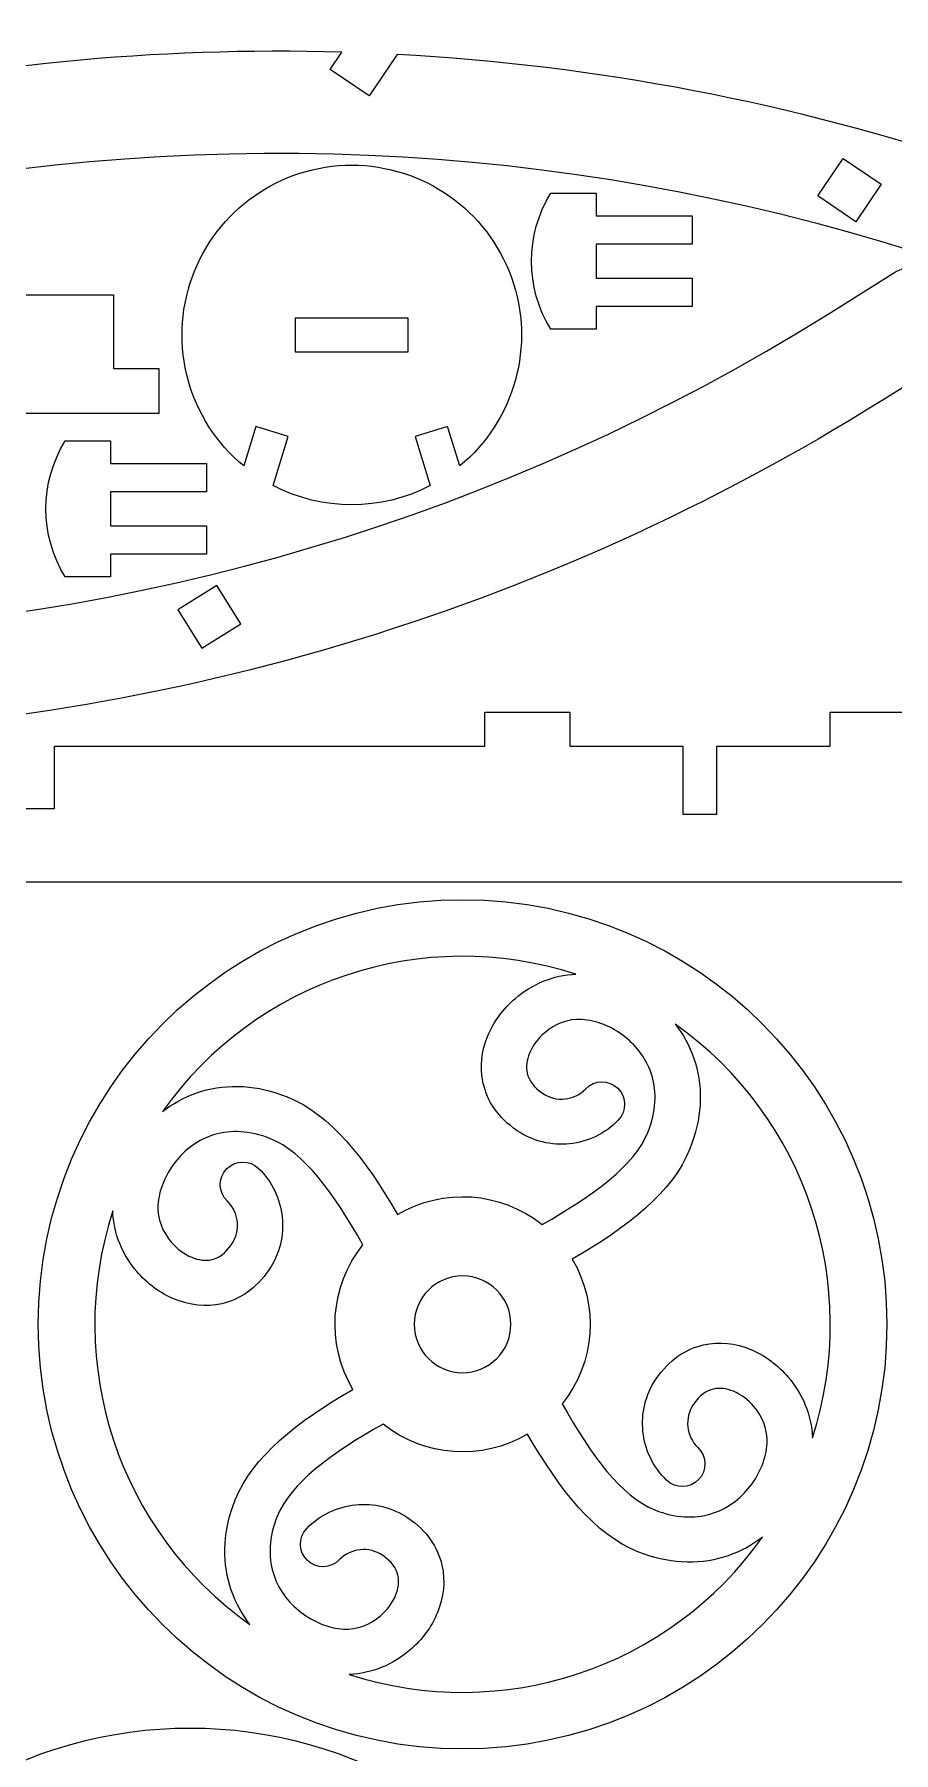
# Model space of a CAD drawing. Header units: millimetres. Extents: x -315 to 314, y -523 to 526.
# Drawn here: x -36.4 to 115.5, y 222.3 to 525.8 of the extents above; entities that cross this region are included whole.
import ezdxf

# ---------------------------------------------------------------- set-up
doc = ezdxf.new("R2010")
doc.units = ezdxf.units.MM
doc.header["$MEASUREMENT"] = 0
doc.layers.add('Camada 1', color=7, linetype='Continuous')

msp = doc.modelspace()

# ---------------------------------------------------------------- linework, layer by layer
at = {"layer": 'Camada 1', "color": 250, "lineweight": 20}
for points, knots in [([(-171.9679, 479.4956), (-113.3256, 509.7217), (-47.974, 524.5773), (17.9723, 522.6726), (17.9723, 522.6726), (17.9723, 522.6726), (15.8892, 519.5929), (15.8892, 519.5929), (15.8892, 519.5929), (15.8892, 519.5929), (22.7714, 514.9378), (22.7714, 514.9378), (22.7714, 514.9378), (22.7714, 514.9378), (27.7299, 522.2684), (27.7299, 522.2684), (27.7299, 522.2684), (98.3622, 518.4564), (166.628, 495.5064), (225.2186, 455.8753), (225.2186, 455.8753), (225.2186, 455.8753), (236.8149, 448.0315), (236.8149, 448.0315), (236.8149, 448.0315), (239.5597, 446.175), (240.2797, 442.4448), (238.4231, 439.7), (238.4231, 439.7), (238.4231, 439.7), (232.2109, 443.902), (232.2109, 443.902), (232.2109, 443.902), (232.2109, 443.902), (228.8492, 438.9322), (228.8492, 438.9322), (228.8492, 438.9322), (228.8492, 438.9322), (235.0615, 434.7301), (235.0615, 434.7301), (235.0615, 434.7301), (234.17, 433.412), (232.7914, 432.5022), (231.2288, 432.2005), (231.2288, 432.2005), (229.6664, 431.899), (228.0481, 432.2304), (226.73, 433.122), (226.73, 433.122), (226.73, 433.122), (215.1337, 440.9658), (215.1337, 440.9658), (215.1337, 440.9658), (102.4653, 517.1754), (-42.8146, 525.815), (-163.7212, 463.4958), (-163.7212, 463.4958), (-169.9525, 460.284), (-175.2768, 455.5575), (-179.2046, 449.7506), (-179.2046, 449.7506), (-179.2046, 449.7506), (-187.0483, 438.1544), (-187.0483, 438.1544), (-187.0483, 438.1544), (-188.6105, 435.8448), (-191.5576, 434.9158), (-194.1618, 435.912), (-194.1618, 435.912), (-194.1618, 435.912), (-186.9663, 446.5497), (-186.9663, 446.5497), (-186.9663, 446.5497), (-186.9663, 446.5497), (-193.8241, 451.1885), (-193.8241, 451.1885), (-193.8241, 451.1885), (-193.8241, 451.1885), (-201.0683, 440.4786), (-201.0683, 440.4786), (-201.0683, 440.4786), (-203.2388, 442.4918), (-203.6165, 445.7871), (-201.9579, 448.2393), (-201.9579, 448.2393), (-201.9579, 448.2393), (-194.1141, 459.8356), (-194.1141, 459.8356), (-194.1141, 459.8356), (-188.4961, 468.1412), (-180.8808, 474.9015), (-171.9679, 479.4956)], [0, 0, 0, 0, 0.04166667, 0.04166667, 0.04166667, 0.04166667, 0.08333333, 0.08333333, 0.08333333, 0.08333333, 0.125, 0.125, 0.125, 0.125, 0.16666667, 0.16666667, 0.16666667, 0.16666667, 0.20833333, 0.20833333, 0.20833333, 0.20833333, 0.25, 0.25, 0.25, 0.25, 0.29166667, 0.29166667, 0.29166667, 0.29166667, 0.33333333, 0.33333333, 0.33333333, 0.33333333, 0.375, 0.375, 0.375, 0.375, 0.41666667, 0.41666667, 0.41666667, 0.41666667, 0.45833333, 0.45833333, 0.45833333, 0.45833333, 0.5, 0.5, 0.5, 0.5, 0.54166667, 0.54166667, 0.54166667, 0.54166667, 0.58333333, 0.58333333, 0.58333333, 0.58333333, 0.625, 0.625, 0.625, 0.625, 0.66666667, 0.66666667, 0.66666667, 0.66666667, 0.70833333, 0.70833333, 0.70833333, 0.70833333, 0.75, 0.75, 0.75, 0.75, 0.79166667, 0.79166667, 0.79166667, 0.79166667, 0.83333333, 0.83333333, 0.83333333, 0.83333333, 0.875, 0.875, 0.875, 0.875, 0.91666667, 0.91666667, 0.91666667, 0.91666667, 1, 1, 1, 1]), ([(106.5656, 503.9135), (106.5656, 503.9135), (102.0834, 497.287), (102.0834, 497.287), (102.0834, 497.287), (102.0834, 497.287), (108.82, 492.7303), (108.82, 492.7303), (108.82, 492.7303), (108.82, 492.7303), (113.3023, 499.3568), (113.3023, 499.3568), (113.3023, 499.3568), (113.3023, 499.3568), (106.5656, 503.9135), (106.5656, 503.9135)], [0, 0, 0, 0, 0.2, 0.2, 0.2, 0.2, 0.4, 0.4, 0.4, 0.4, 0.6, 0.6, 0.6, 0.6, 1, 1, 1, 1]), ([(38.8009, 449.5797), (48.5619, 457.6363), (52.2168, 470.9522), (47.9362, 482.8627), (47.9362, 482.8627), (43.6557, 494.7733), (32.3607, 502.7164), (19.7042, 502.7164), (19.7042, 502.7164), (7.0478, 502.7164), (-4.2473, 494.7735), (-8.5279, 482.8629), (-8.5279, 482.8629), (-12.8085, 470.9523), (-9.1537, 457.6365), (0.6074, 449.5797), (0.6074, 449.5797), (0.6074, 449.5797), (2.759, 456.5502), (2.759, 456.5502), (2.759, 456.5502), (2.759, 456.5502), (8.4921, 454.7805), (8.4921, 454.7805), (8.4921, 454.7805), (8.4921, 454.7805), (5.8197, 446.1229), (5.8197, 446.1229), (5.8197, 446.1229), (14.5189, 441.581), (24.8894, 441.581), (33.5886, 446.1229), (33.5886, 446.1229), (33.5886, 446.1229), (30.9162, 454.7805), (30.9162, 454.7805), (30.9162, 454.7805), (30.9162, 454.7805), (36.6493, 456.5502), (36.6493, 456.5502), (36.6493, 456.5502), (36.6493, 456.5502), (38.8009, 449.5797), (38.8009, 449.5797)], [0, 0, 0, 0, 0.08333333, 0.08333333, 0.08333333, 0.08333333, 0.16666667, 0.16666667, 0.16666667, 0.16666667, 0.25, 0.25, 0.25, 0.25, 0.33333333, 0.33333333, 0.33333333, 0.33333333, 0.41666667, 0.41666667, 0.41666667, 0.41666667, 0.5, 0.5, 0.5, 0.5, 0.58333333, 0.58333333, 0.58333333, 0.58333333, 0.66666667, 0.66666667, 0.66666667, 0.66666667, 0.75, 0.75, 0.75, 0.75, 0.83333333, 0.83333333, 0.83333333, 0.83333333, 1, 1, 1, 1]), ([(62.8779, 482.7488), (62.8779, 482.7488), (62.8779, 488.7488), (62.8779, 488.7488), (62.8779, 488.7488), (62.8779, 488.7488), (79.8779, 488.7488), (79.8779, 488.7488), (79.8779, 488.7488), (79.8779, 488.7488), (79.8779, 493.7488), (79.8779, 493.7488), (79.8779, 493.7488), (79.8779, 493.7488), (62.8779, 493.7488), (62.8779, 493.7488), (62.8779, 493.7488), (62.8779, 493.7488), (62.8779, 497.7488), (62.8779, 497.7488), (62.8779, 497.7488), (62.8779, 497.7488), (54.8779, 497.7488), (54.8779, 497.7488), (54.8779, 497.7488), (50.3446, 490.391), (50.3446, 481.1066), (54.8779, 473.7488), (54.8779, 473.7488), (54.8779, 473.7488), (62.8779, 473.7488), (62.8779, 473.7488), (62.8779, 473.7488), (62.8779, 473.7488), (62.8779, 477.7488), (62.8779, 477.7488), (62.8779, 477.7488), (62.8779, 477.7488), (79.8779, 477.7488), (79.8779, 477.7488), (79.8779, 477.7488), (79.8779, 477.7488), (79.8779, 482.7488), (79.8779, 482.7488), (79.8779, 482.7488), (79.8779, 482.7488), (62.8779, 482.7488), (62.8779, 482.7488)], [0, 0, 0, 0, 0.07692308, 0.07692308, 0.07692308, 0.07692308, 0.15384615, 0.15384615, 0.15384615, 0.15384615, 0.23076923, 0.23076923, 0.23076923, 0.23076923, 0.30769231, 0.30769231, 0.30769231, 0.30769231, 0.38461538, 0.38461538, 0.38461538, 0.38461538, 0.46153846, 0.46153846, 0.46153846, 0.46153846, 0.53846154, 0.53846154, 0.53846154, 0.53846154, 0.61538462, 0.61538462, 0.61538462, 0.61538462, 0.69230769, 0.69230769, 0.69230769, 0.69230769, 0.76923077, 0.76923077, 0.76923077, 0.76923077, 0.84615385, 0.84615385, 0.84615385, 0.84615385, 1, 1, 1, 1]), ([(-284.3081, 451.7179), (-226.7807, 419.4203), (-162.0003, 402.2442), (-96.028, 401.7966), (-96.028, 401.7966), (-96.028, 401.7966), (-98, 404.9485), (-98, 404.9485), (-98, 404.9485), (-98, 404.9485), (-90.9562, 409.3553), (-90.9562, 409.3553), (-90.9562, 409.3553), (-90.9562, 409.3553), (-86.2622, 401.8526), (-86.2622, 401.8526), (-86.2622, 401.8526), (-15.5388, 403.144), (53.5018, 423.6456), (113.4681, 461.1626), (113.4681, 461.1626), (113.4681, 461.1626), (125.3366, 468.5879), (125.3366, 468.5879), (125.3366, 468.5879), (128.1459, 470.3455), (128.9984, 474.0476), (127.2409, 476.8568), (127.2409, 476.8568), (127.2409, 476.8568), (120.8828, 472.8789), (120.8828, 472.8789), (120.8828, 472.8789), (120.8828, 472.8789), (117.7004, 477.9655), (117.7004, 477.9655), (117.7004, 477.9655), (117.7004, 477.9655), (124.0586, 481.9434), (124.0586, 481.9434), (124.0586, 481.9434), (123.2146, 483.2924), (121.8693, 484.2509), (120.3185, 484.608), (120.3185, 484.608), (118.7678, 484.9651), (117.1387, 484.6916), (115.7897, 483.8475), (115.7897, 483.8475), (115.7897, 483.8475), (103.9211, 476.4221), (103.9211, 476.4221), (103.9211, 476.4221), (-11.3927, 404.2779), (-156.8883, 400.8234), (-275.4961, 467.4135), (-275.4961, 467.4135), (-281.609, 470.8454), (-286.7614, 475.7588), (-290.4797, 481.702), (-290.4797, 481.702), (-290.4797, 481.702), (-297.905, 493.5705), (-297.905, 493.5705), (-297.905, 493.5705), (-299.3838, 495.9343), (-302.296, 496.9678), (-304.934, 496.0651), (-304.934, 496.0651), (-304.934, 496.0651), (-298.1223, 485.1776), (-298.1223, 485.1776), (-298.1223, 485.1776), (-298.1223, 485.1776), (-305.1412, 480.7862), (-305.1412, 480.7862), (-305.1412, 480.7862), (-305.1412, 480.7862), (-311.9989, 491.7476), (-311.9989, 491.7476), (-311.9989, 491.7476), (-314.2398, 489.8131), (-314.7347, 486.5333), (-313.1646, 484.0236), (-313.1646, 484.0236), (-313.1646, 484.0236), (-305.7392, 472.155), (-305.7392, 472.155), (-305.7392, 472.155), (-300.4209, 463.6544), (-293.0515, 456.6268), (-284.3081, 451.7179)], [0, 0, 0, 0, 0.04166667, 0.04166667, 0.04166667, 0.04166667, 0.08333333, 0.08333333, 0.08333333, 0.08333333, 0.125, 0.125, 0.125, 0.125, 0.16666667, 0.16666667, 0.16666667, 0.16666667, 0.20833333, 0.20833333, 0.20833333, 0.20833333, 0.25, 0.25, 0.25, 0.25, 0.29166667, 0.29166667, 0.29166667, 0.29166667, 0.33333333, 0.33333333, 0.33333333, 0.33333333, 0.375, 0.375, 0.375, 0.375, 0.41666667, 0.41666667, 0.41666667, 0.41666667, 0.45833333, 0.45833333, 0.45833333, 0.45833333, 0.5, 0.5, 0.5, 0.5, 0.54166667, 0.54166667, 0.54166667, 0.54166667, 0.58333333, 0.58333333, 0.58333333, 0.58333333, 0.625, 0.625, 0.625, 0.625, 0.66666667, 0.66666667, 0.66666667, 0.66666667, 0.70833333, 0.70833333, 0.70833333, 0.70833333, 0.75, 0.75, 0.75, 0.75, 0.79166667, 0.79166667, 0.79166667, 0.79166667, 0.83333333, 0.83333333, 0.83333333, 0.83333333, 0.875, 0.875, 0.875, 0.875, 0.91666667, 0.91666667, 0.91666667, 0.91666667, 1, 1, 1, 1]), ([(-129.2721, 458.8231), (-129.2721, 458.8231), (-14.3953, 458.8231), (-14.3953, 458.8231), (-14.3953, 458.8231), (-14.3953, 458.8231), (-14.3953, 466.8231), (-14.3953, 466.8231), (-14.3953, 466.8231), (-14.3953, 466.8231), (-22.3953, 466.8231), (-22.3953, 466.8231), (-22.3953, 466.8231), (-22.3953, 466.8231), (-22.3953, 479.8231), (-22.3953, 479.8231), (-22.3953, 479.8231), (-22.3953, 479.8231), (-61.8337, 479.8231), (-61.8337, 479.8231), (-61.8337, 479.8231), (-61.8337, 479.8231), (-61.8337, 485.8231), (-61.8337, 485.8231), (-61.8337, 485.8231), (-61.8337, 485.8231), (-81.8337, 485.8231), (-81.8337, 485.8231), (-81.8337, 485.8231), (-81.8337, 485.8231), (-81.8337, 479.8231), (-81.8337, 479.8231), (-81.8337, 479.8231), (-81.8337, 479.8231), (-121.2721, 479.8231), (-121.2721, 479.8231), (-121.2721, 479.8231), (-121.2721, 479.8231), (-121.2721, 466.8231), (-121.2721, 466.8231), (-121.2721, 466.8231), (-121.2721, 466.8231), (-129.2721, 466.8231), (-129.2721, 466.8231), (-129.2721, 466.8231), (-129.2721, 466.8231), (-129.2721, 458.8231), (-129.2721, 458.8231)], [0, 0, 0, 0, 0.07692308, 0.07692308, 0.07692308, 0.07692308, 0.15384615, 0.15384615, 0.15384615, 0.15384615, 0.23076923, 0.23076923, 0.23076923, 0.23076923, 0.30769231, 0.30769231, 0.30769231, 0.30769231, 0.38461538, 0.38461538, 0.38461538, 0.38461538, 0.46153846, 0.46153846, 0.46153846, 0.46153846, 0.53846154, 0.53846154, 0.53846154, 0.53846154, 0.61538462, 0.61538462, 0.61538462, 0.61538462, 0.69230769, 0.69230769, 0.69230769, 0.69230769, 0.76923077, 0.76923077, 0.76923077, 0.76923077, 0.84615385, 0.84615385, 0.84615385, 0.84615385, 1, 1, 1, 1]), ([(9.7042, 475.7164), (9.7042, 475.7164), (29.7041, 475.7164), (29.7041, 475.7164), (29.7041, 475.7164), (29.7041, 475.7164), (29.7041, 469.7165), (29.7041, 469.7165), (29.7041, 469.7165), (29.7041, 469.7165), (9.7042, 469.7165), (9.7042, 469.7165), (9.7042, 469.7165), (9.7042, 469.7165), (9.7042, 475.7164), (9.7042, 475.7164)], [0, 0, 0, 0, 0.2, 0.2, 0.2, 0.2, 0.4, 0.4, 0.4, 0.4, 0.6, 0.6, 0.6, 0.6, 1, 1, 1, 1]), ([(-22.9536, 439.003), (-22.9536, 439.003), (-22.9536, 445.003), (-22.9536, 445.003), (-22.9536, 445.003), (-22.9536, 445.003), (-5.9536, 445.003), (-5.9536, 445.003), (-5.9536, 445.003), (-5.9536, 445.003), (-5.9536, 450.003), (-5.9536, 450.003), (-5.9536, 450.003), (-5.9536, 450.003), (-22.9536, 450.003), (-22.9536, 450.003), (-22.9536, 450.003), (-22.9536, 450.003), (-22.9536, 454.003), (-22.9536, 454.003), (-22.9536, 454.003), (-22.9536, 454.003), (-30.9536, 454.003), (-30.9536, 454.003), (-30.9536, 454.003), (-35.4869, 446.6452), (-35.4869, 437.3608), (-30.9536, 430.003), (-30.9536, 430.003), (-30.9536, 430.003), (-22.9536, 430.003), (-22.9536, 430.003), (-22.9536, 430.003), (-22.9536, 430.003), (-22.9536, 434.003), (-22.9536, 434.003), (-22.9536, 434.003), (-22.9536, 434.003), (-5.9536, 434.003), (-5.9536, 434.003), (-5.9536, 434.003), (-5.9536, 434.003), (-5.9536, 439.003), (-5.9536, 439.003), (-5.9536, 439.003), (-5.9536, 439.003), (-22.9536, 439.003), (-22.9536, 439.003)], [0, 0, 0, 0, 0.07692308, 0.07692308, 0.07692308, 0.07692308, 0.15384615, 0.15384615, 0.15384615, 0.15384615, 0.23076923, 0.23076923, 0.23076923, 0.23076923, 0.30769231, 0.30769231, 0.30769231, 0.30769231, 0.38461538, 0.38461538, 0.38461538, 0.38461538, 0.46153846, 0.46153846, 0.46153846, 0.46153846, 0.53846154, 0.53846154, 0.53846154, 0.53846154, 0.61538462, 0.61538462, 0.61538462, 0.61538462, 0.69230769, 0.69230769, 0.69230769, 0.69230769, 0.76923077, 0.76923077, 0.76923077, 0.76923077, 0.84615385, 0.84615385, 0.84615385, 0.84615385, 1, 1, 1, 1]), ([(-6.8222, 417.3852), (-6.8222, 417.3852), (-11.0653, 424.1672), (-11.0653, 424.1672), (-11.0653, 424.1672), (-11.0653, 424.1672), (-4.1705, 428.4809), (-4.1705, 428.4809), (-4.1705, 428.4809), (-4.1705, 428.4809), (0.0727, 421.6988), (0.0727, 421.6988), (0.0727, 421.6988), (0.0727, 421.6988), (-6.8222, 417.3852), (-6.8222, 417.3852)], [0, 0, 0, 0, 0.2, 0.2, 0.2, 0.2, 0.4, 0.4, 0.4, 0.4, 0.6, 0.6, 0.6, 0.6, 1, 1, 1, 1]), ([(195.3414, 400.0926), (195.3414, 400.0926), (119.2412, 400.0926), (119.2412, 400.0926), (119.2412, 400.0926), (119.2412, 400.0926), (119.2412, 406.0926), (119.2412, 406.0926), (119.2412, 406.0926), (119.2412, 406.0926), (104.2412, 406.0926), (104.2412, 406.0926), (104.2412, 406.0926), (104.2412, 406.0926), (104.2412, 400.0926), (104.2412, 400.0926), (104.2412, 400.0926), (104.2412, 400.0926), (84.2412, 400.0926), (84.2412, 400.0926), (84.2412, 400.0926), (84.2412, 400.0926), (84.2412, 388.0926), (84.2412, 388.0926), (84.2412, 388.0926), (84.2412, 388.0926), (78.2412, 388.0926), (78.2412, 388.0926), (78.2412, 388.0926), (78.2412, 388.0926), (78.2412, 400.0926), (78.2412, 400.0926), (78.2412, 400.0926), (78.2412, 400.0926), (58.2412, 400.0926), (58.2412, 400.0926), (58.2412, 400.0926), (58.2412, 400.0926), (58.2412, 406.0926), (58.2412, 406.0926), (58.2412, 406.0926), (58.2412, 406.0926), (43.2412, 406.0926), (43.2412, 406.0926), (43.2412, 406.0926), (43.2412, 406.0926), (43.2412, 400.0926), (43.2412, 400.0926), (43.2412, 400.0926), (43.2412, 400.0926), (-32.859, 400.0926), (-32.859, 400.0926), (-32.859, 400.0926), (-32.859, 400.0926), (-32.859, 389.0926), (-32.859, 389.0926), (-32.859, 389.0926), (-32.859, 389.0926), (-40.9921, 389.0926), (-40.9921, 389.0926), (-40.9921, 389.0926), (-40.9921, 389.0926), (-40.9921, 400.0926), (-40.9921, 400.0926), (-40.9921, 400.0926), (-40.9921, 400.0926), (-53.7588, 400.0926), (-53.7588, 400.0926), (-53.7588, 400.0926), (-53.7588, 400.0926), (-53.7588, 396.0926), (-53.7588, 396.0926), (-53.7588, 396.0926), (-53.7588, 396.0926), (-63.7588, 396.0926), (-63.7588, 396.0926), (-63.7588, 396.0926), (-64.8197, 396.0926), (-65.8371, 395.6712), (-66.5872, 394.921), (-66.5872, 394.921), (-67.3374, 394.1709), (-67.7588, 393.1535), (-67.7588, 392.0926), (-67.7588, 392.0926), (-67.7588, 392.0926), (-67.7588, 391.0926), (-67.7588, 391.0926), (-67.7588, 391.0926), (-67.7588, 391.0926), (-60.7588, 391.0926), (-60.7588, 391.0926), (-60.7588, 391.0926), (-60.7588, 391.0926), (-60.7588, 385.0926), (-60.7588, 385.0926), (-60.7588, 385.0926), (-60.7588, 385.0926), (-67.7588, 385.0926), (-67.7588, 385.0926), (-67.7588, 385.0926), (-67.7588, 385.0926), (-67.7588, 384.0926), (-67.7588, 384.0926), (-67.7588, 384.0926), (-67.7588, 383.0317), (-67.3374, 382.0143), (-66.5872, 381.2642), (-66.5872, 381.2642), (-65.8371, 380.514), (-64.8197, 380.0926), (-63.7588, 380.0926), (-63.7588, 380.0926), (-63.7588, 380.0926), (-53.7588, 380.0926), (-53.7588, 380.0926), (-53.7588, 380.0926), (-53.7588, 380.0926), (-53.7588, 376.0926), (-53.7588, 376.0926), (-53.7588, 376.0926), (-53.7588, 376.0926), (216.2412, 376.0926), (216.2412, 376.0926), (216.2412, 376.0926), (216.2412, 376.0926), (216.2412, 380.0926), (216.2412, 380.0926), (216.2412, 380.0926), (216.2412, 380.0926), (226.2412, 380.0926), (226.2412, 380.0926), (226.2412, 380.0926), (228.4503, 380.0926), (230.2412, 381.8834), (230.2412, 384.0926), (230.2412, 384.0926), (230.2412, 384.0926), (230.2412, 385.0926), (230.2412, 385.0926), (230.2412, 385.0926), (230.2412, 385.0926), (223.2412, 385.0926), (223.2412, 385.0926), (223.2412, 385.0926), (223.2412, 385.0926), (223.2412, 391.0926), (223.2412, 391.0926), (223.2412, 391.0926), (223.2412, 391.0926), (230.2412, 391.0926), (230.2412, 391.0926), (230.2412, 391.0926), (230.2412, 391.0926), (230.2412, 392.0926), (230.2412, 392.0926), (230.2412, 392.0926), (230.2412, 393.1535), (229.8198, 394.1709), (229.0696, 394.921), (229.0696, 394.921), (228.3195, 395.6712), (227.3021, 396.0926), (226.2412, 396.0926), (226.2412, 396.0926), (226.2412, 396.0926), (216.2412, 396.0926), (216.2412, 396.0926), (216.2412, 396.0926), (216.2412, 396.0926), (216.2412, 400.0926), (216.2412, 400.0926), (216.2412, 400.0926), (216.2412, 400.0926), (203.4745, 400.0926), (203.4745, 400.0926), (203.4745, 400.0926), (203.4745, 400.0926), (203.4745, 389.0926), (203.4745, 389.0926), (203.4745, 389.0926), (203.4745, 389.0926), (195.3414, 389.0926), (195.3414, 389.0926), (195.3414, 389.0926), (195.3414, 389.0926), (195.3414, 400.0926), (195.3414, 400.0926)], [0, 0, 0, 0, 0.02083333, 0.02083333, 0.02083333, 0.02083333, 0.04166667, 0.04166667, 0.04166667, 0.04166667, 0.0625, 0.0625, 0.0625, 0.0625, 0.08333333, 0.08333333, 0.08333333, 0.08333333, 0.10416667, 0.10416667, 0.10416667, 0.10416667, 0.125, 0.125, 0.125, 0.125, 0.14583333, 0.14583333, 0.14583333, 0.14583333, 0.16666667, 0.16666667, 0.16666667, 0.16666667, 0.1875, 0.1875, 0.1875, 0.1875, 0.20833333, 0.20833333, 0.20833333, 0.20833333, 0.22916667, 0.22916667, 0.22916667, 0.22916667, 0.25, 0.25, 0.25, 0.25, 0.27083333, 0.27083333, 0.27083333, 0.27083333, 0.29166667, 0.29166667, 0.29166667, 0.29166667, 0.3125, 0.3125, 0.3125, 0.3125, 0.33333333, 0.33333333, 0.33333333, 0.33333333, 0.35416667, 0.35416667, 0.35416667, 0.35416667, 0.375, 0.375, 0.375, 0.375, 0.39583333, 0.39583333, 0.39583333, 0.39583333, 0.41666667, 0.41666667, 0.41666667, 0.41666667, 0.4375, 0.4375, 0.4375, 0.4375, 0.45833333, 0.45833333, 0.45833333, 0.45833333, 0.47916667, 0.47916667, 0.47916667, 0.47916667, 0.5, 0.5, 0.5, 0.5, 0.52083333, 0.52083333, 0.52083333, 0.52083333, 0.54166667, 0.54166667, 0.54166667, 0.54166667, 0.5625, 0.5625, 0.5625, 0.5625, 0.58333333, 0.58333333, 0.58333333, 0.58333333, 0.60416667, 0.60416667, 0.60416667, 0.60416667, 0.625, 0.625, 0.625, 0.625, 0.64583333, 0.64583333, 0.64583333, 0.64583333, 0.66666667, 0.66666667, 0.66666667, 0.66666667, 0.6875, 0.6875, 0.6875, 0.6875, 0.70833333, 0.70833333, 0.70833333, 0.70833333, 0.72916667, 0.72916667, 0.72916667, 0.72916667, 0.75, 0.75, 0.75, 0.75, 0.77083333, 0.77083333, 0.77083333, 0.77083333, 0.79166667, 0.79166667, 0.79166667, 0.79166667, 0.8125, 0.8125, 0.8125, 0.8125, 0.83333333, 0.83333333, 0.83333333, 0.83333333, 0.85416667, 0.85416667, 0.85416667, 0.85416667, 0.875, 0.875, 0.875, 0.875, 0.89583333, 0.89583333, 0.89583333, 0.89583333, 0.91666667, 0.91666667, 0.91666667, 0.91666667, 0.9375, 0.9375, 0.9375, 0.9375, 0.95833333, 0.95833333, 0.95833333, 0.95833333, 1, 1, 1, 1]), ([(-35.7079, 297.9816), (-35.708, 256.5604), (-2.1295, 222.9817), (39.2918, 222.9815), (39.2918, 222.9815), (80.713, 222.9813), (114.2918, 256.5598), (114.292, 297.9814), (114.292, 297.9814), (114.292, 339.4027), (80.7134, 372.9813), (39.2922, 372.9814), (39.2922, 372.9814), (-2.1291, 372.9815), (-35.7078, 339.4029), (-35.7079, 297.9816)], [0, 0, 0, 0, 0.2, 0.2, 0.2, 0.2, 0.4, 0.4, 0.4, 0.4, 0.6, 0.6, 0.6, 0.6, 1, 1, 1, 1]), ([(53.3496, 315.6057), (46.029, 321.4448), (35.8612, 322.1505), (27.8042, 317.3788), (27.8042, 317.3788), (22.0708, 327.2489), (15.9458, 335.0973), (8.3121, 338.1518), (8.3121, 338.1518), (5.6105, 339.2328), (3.0227, 339.8064), (0.5799, 339.96), (0.5799, 339.96), (-4.6977, 340.2916), (-9.3443, 338.716), (-13.0747, 336.0612), (-13.0747, 336.0612), (-13.2986, 335.9018), (-13.519, 335.7386), (-13.736, 335.5716), (-13.736, 335.5716), (2.7004, 358.7583), (32.2952, 368.5776), (59.332, 359.815), (59.332, 359.815), (55.289, 359.6879), (51.5304, 358.0367), (48.622, 355.553), (48.622, 355.553), (46.4704, 353.7156), (44.7626, 351.4058), (43.7326, 348.908), (43.7326, 348.908), (42.6384, 346.2534), (42.2888, 343.3648), (42.9362, 340.5394), (42.9362, 340.5394), (43.6524, 337.4132), (45.5462, 334.4794), (48.943, 332.179), (48.943, 332.179), (51.7574, 330.273), (55.039, 329.5396), (58.2054, 329.8664), (58.2054, 329.8664), (61.4178, 330.1988), (64.4938, 331.6288), (66.823, 334.04), (66.823, 334.04), (68.355, 335.6272), (68.3106, 338.1562), (66.7234, 339.6884), (66.7234, 339.6884), (65.136, 341.2204), (62.6072, 341.176), (61.0752, 339.5886), (61.0752, 339.5886), (60.0696, 338.5474), (58.7522, 337.931), (57.384, 337.7896), (57.384, 337.7896), (56.0424, 337.651), (54.6322, 337.9748), (53.4004, 338.8088), (53.4004, 338.8088), (51.8412, 339.8648), (51.001, 341.0836), (50.7192, 342.313), (50.7192, 342.313), (50.4622, 343.435), (50.6338, 344.6626), (51.124, 345.8512), (51.124, 345.8512), (51.679, 347.1966), (52.6194, 348.4586), (53.817, 349.4812), (53.817, 349.4812), (55.6086, 351.0112), (57.9296, 351.9692), (60.3296, 351.8182), (60.3296, 351.8182), (61.6324, 351.7362), (62.9592, 351.4274), (64.237, 350.916), (64.237, 350.916), (66.8004, 349.8906), (69.1954, 348.0982), (70.8888, 345.7184), (70.8888, 345.7184), (72.5316, 343.4102), (73.5054, 340.5144), (73.2972, 337.201), (73.2972, 337.201), (73.1928, 335.5392), (72.8036, 333.7812), (72.07, 331.9484), (72.07, 331.9484), (69.7098, 326.0493), (62.5224, 320.7869), (53.3496, 315.6057)], [0, 0, 0, 0, 0.03846154, 0.03846154, 0.03846154, 0.03846154, 0.07692308, 0.07692308, 0.07692308, 0.07692308, 0.11538462, 0.11538462, 0.11538462, 0.11538462, 0.15384615, 0.15384615, 0.15384615, 0.15384615, 0.19230769, 0.19230769, 0.19230769, 0.19230769, 0.23076923, 0.23076923, 0.23076923, 0.23076923, 0.26923077, 0.26923077, 0.26923077, 0.26923077, 0.30769231, 0.30769231, 0.30769231, 0.30769231, 0.34615385, 0.34615385, 0.34615385, 0.34615385, 0.38461538, 0.38461538, 0.38461538, 0.38461538, 0.42307692, 0.42307692, 0.42307692, 0.42307692, 0.46153846, 0.46153846, 0.46153846, 0.46153846, 0.5, 0.5, 0.5, 0.5, 0.53846154, 0.53846154, 0.53846154, 0.53846154, 0.57692308, 0.57692308, 0.57692308, 0.57692308, 0.61538462, 0.61538462, 0.61538462, 0.61538462, 0.65384615, 0.65384615, 0.65384615, 0.65384615, 0.69230769, 0.69230769, 0.69230769, 0.69230769, 0.73076923, 0.73076923, 0.73076923, 0.73076923, 0.76923077, 0.76923077, 0.76923077, 0.76923077, 0.80769231, 0.80769231, 0.80769231, 0.80769231, 0.84615385, 0.84615385, 0.84615385, 0.84615385, 0.88461538, 0.88461538, 0.88461538, 0.88461538, 0.92307692, 0.92307692, 0.92307692, 0.92307692, 1, 1, 1, 1]), ([(56.9163, 283.9239), (62.7553, 291.2444), (63.4611, 301.4122), (58.6894, 309.4693), (58.6894, 309.4693), (68.5595, 315.2027), (76.4079, 321.3277), (79.4624, 328.9614), (79.4624, 328.9614), (80.5434, 331.663), (81.117, 334.2508), (81.2706, 336.6936), (81.2706, 336.6936), (81.6022, 341.9712), (80.0266, 346.6178), (77.3718, 350.3482), (77.3718, 350.3482), (77.2124, 350.5721), (77.0492, 350.7925), (76.8824, 351.0093), (76.8824, 351.0093), (100.069, 334.5728), (109.8882, 304.9782), (101.1256, 277.9415), (101.1256, 277.9415), (100.9985, 281.9845), (99.3473, 285.7431), (96.8636, 288.6515), (96.8636, 288.6515), (95.0262, 290.8031), (92.7164, 292.5109), (90.2186, 293.5409), (90.2186, 293.5409), (87.564, 294.6351), (84.6754, 294.9847), (81.85, 294.3373), (81.85, 294.3373), (78.7238, 293.6211), (75.79, 291.7273), (73.4896, 288.3305), (73.4896, 288.3305), (71.5836, 285.5161), (70.8502, 282.2345), (71.177, 279.0681), (71.177, 279.0681), (71.5094, 275.8557), (72.9394, 272.7797), (75.3506, 270.4505), (75.3506, 270.4505), (76.9378, 268.9185), (79.4668, 268.9629), (80.999, 270.5501), (80.999, 270.5501), (82.531, 272.1375), (82.4866, 274.6663), (80.8992, 276.1983), (80.8992, 276.1983), (79.858, 277.2039), (79.2416, 278.5213), (79.1002, 279.8895), (79.1002, 279.8895), (78.9616, 281.2311), (79.2854, 282.6413), (80.1194, 283.8731), (80.1194, 283.8731), (81.1754, 285.4323), (82.3942, 286.2725), (83.6236, 286.5543), (83.6236, 286.5543), (84.7456, 286.8113), (85.9732, 286.6397), (87.1618, 286.1495), (87.1618, 286.1495), (88.5072, 285.5945), (89.7692, 284.6541), (90.7918, 283.4565), (90.7918, 283.4565), (92.3218, 281.6649), (93.2798, 279.3439), (93.1288, 276.9439), (93.1288, 276.9439), (93.0468, 275.6411), (92.738, 274.3143), (92.2266, 273.0365), (92.2266, 273.0365), (91.2012, 270.4731), (89.4088, 268.0781), (87.029, 266.3847), (87.029, 266.3847), (84.7208, 264.7419), (81.825, 263.7681), (78.5116, 263.9763), (78.5116, 263.9763), (76.8498, 264.0807), (75.0918, 264.4699), (73.259, 265.2035), (73.259, 265.2035), (67.3599, 267.5637), (62.0975, 274.7511), (56.9163, 283.9239)], [0, 0, 0, 0, 0.03846154, 0.03846154, 0.03846154, 0.03846154, 0.07692308, 0.07692308, 0.07692308, 0.07692308, 0.11538462, 0.11538462, 0.11538462, 0.11538462, 0.15384615, 0.15384615, 0.15384615, 0.15384615, 0.19230769, 0.19230769, 0.19230769, 0.19230769, 0.23076923, 0.23076923, 0.23076923, 0.23076923, 0.26923077, 0.26923077, 0.26923077, 0.26923077, 0.30769231, 0.30769231, 0.30769231, 0.30769231, 0.34615385, 0.34615385, 0.34615385, 0.34615385, 0.38461538, 0.38461538, 0.38461538, 0.38461538, 0.42307692, 0.42307692, 0.42307692, 0.42307692, 0.46153846, 0.46153846, 0.46153846, 0.46153846, 0.5, 0.5, 0.5, 0.5, 0.53846154, 0.53846154, 0.53846154, 0.53846154, 0.57692308, 0.57692308, 0.57692308, 0.57692308, 0.61538462, 0.61538462, 0.61538462, 0.61538462, 0.65384615, 0.65384615, 0.65384615, 0.65384615, 0.69230769, 0.69230769, 0.69230769, 0.69230769, 0.73076923, 0.73076923, 0.73076923, 0.73076923, 0.76923077, 0.76923077, 0.76923077, 0.76923077, 0.80769231, 0.80769231, 0.80769231, 0.80769231, 0.84615385, 0.84615385, 0.84615385, 0.84615385, 0.88461538, 0.88461538, 0.88461538, 0.88461538, 0.92307692, 0.92307692, 0.92307692, 0.92307692, 1, 1, 1, 1]), ([(1.2123, 245.6147), (1.3717, 245.3908), (1.5349, 245.1704), (1.7019, 244.9534), (1.7019, 244.9534), (-21.4848, 261.3898), (-31.3041, 290.9846), (-22.5415, 318.0214), (-22.5415, 318.0214), (-22.4144, 313.9784), (-20.7632, 310.2198), (-18.2795, 307.3114), (-18.2795, 307.3114), (-16.4421, 305.1598), (-14.1323, 303.452), (-11.6345, 302.422), (-11.6345, 302.422), (-8.9799, 301.3278), (-6.0913, 300.9782), (-3.2659, 301.6256), (-3.2659, 301.6256), (-0.1397, 302.3418), (2.7941, 304.2356), (5.0945, 307.6324), (5.0945, 307.6324), (7.0005, 310.4468), (7.7339, 313.7284), (7.4071, 316.8948), (7.4071, 316.8948), (7.0747, 320.1072), (5.6447, 323.1832), (3.2335, 325.5124), (3.2335, 325.5124), (1.6463, 327.0444), (-0.8827, 327), (-2.4149, 325.4128), (-2.4149, 325.4128), (-3.9469, 323.8254), (-3.9025, 321.2966), (-2.3151, 319.7646), (-2.3151, 319.7646), (-1.2739, 318.759), (-0.6575, 317.4416), (-0.5161, 316.0734), (-0.5161, 316.0734), (-0.3775, 314.7318), (-0.7013, 313.3216), (-1.5353, 312.0898), (-1.5353, 312.0898), (-2.5913, 310.5306), (-3.8101, 309.6904), (-5.0395, 309.4086), (-5.0395, 309.4086), (-6.1615, 309.1516), (-7.3891, 309.3232), (-8.5777, 309.8134), (-8.5777, 309.8134), (-9.9231, 310.3684), (-11.1851, 311.3088), (-12.2077, 312.5064), (-12.2077, 312.5064), (-13.7377, 314.298), (-14.6957, 316.619), (-14.5447, 319.019), (-14.5447, 319.019), (-14.4627, 320.3218), (-14.1539, 321.6486), (-13.6425, 322.9264), (-13.6425, 322.9264), (-12.6171, 325.4898), (-10.8247, 327.8848), (-8.4449, 329.5782), (-8.4449, 329.5782), (-6.1367, 331.221), (-3.2409, 332.1948), (0.0725, 331.9866), (0.0725, 331.9866), (1.7343, 331.8822), (3.4923, 331.493), (5.3251, 330.7594), (5.3251, 330.7594), (11.2242, 328.3992), (16.4866, 321.2118), (21.6678, 312.039), (21.6678, 312.039), (15.8287, 304.7184), (15.123, 294.5506), (19.8947, 286.4936), (19.8947, 286.4936), (10.0246, 280.7602), (2.1762, 274.6352), (-0.8783, 267.0015), (-0.8783, 267.0015), (-1.9593, 264.2999), (-2.5329, 261.7121), (-2.6865, 259.2693), (-2.6865, 259.2693), (-3.0181, 253.9917), (-1.4425, 249.3451), (1.2123, 245.6147)], [0, 0, 0, 0, 0.03846154, 0.03846154, 0.03846154, 0.03846154, 0.07692308, 0.07692308, 0.07692308, 0.07692308, 0.11538462, 0.11538462, 0.11538462, 0.11538462, 0.15384615, 0.15384615, 0.15384615, 0.15384615, 0.19230769, 0.19230769, 0.19230769, 0.19230769, 0.23076923, 0.23076923, 0.23076923, 0.23076923, 0.26923077, 0.26923077, 0.26923077, 0.26923077, 0.30769231, 0.30769231, 0.30769231, 0.30769231, 0.34615385, 0.34615385, 0.34615385, 0.34615385, 0.38461538, 0.38461538, 0.38461538, 0.38461538, 0.42307692, 0.42307692, 0.42307692, 0.42307692, 0.46153846, 0.46153846, 0.46153846, 0.46153846, 0.5, 0.5, 0.5, 0.5, 0.53846154, 0.53846154, 0.53846154, 0.53846154, 0.57692308, 0.57692308, 0.57692308, 0.57692308, 0.61538462, 0.61538462, 0.61538462, 0.61538462, 0.65384615, 0.65384615, 0.65384615, 0.65384615, 0.69230769, 0.69230769, 0.69230769, 0.69230769, 0.73076923, 0.73076923, 0.73076923, 0.73076923, 0.76923077, 0.76923077, 0.76923077, 0.76923077, 0.80769231, 0.80769231, 0.80769231, 0.80769231, 0.84615385, 0.84615385, 0.84615385, 0.84615385, 0.88461538, 0.88461538, 0.88461538, 0.88461538, 0.92307692, 0.92307692, 0.92307692, 0.92307692, 1, 1, 1, 1]), ([(47.836, 297.9814), (47.836, 293.2627), (44.0107, 289.4375), (39.2921, 289.4375), (39.2921, 289.4375), (34.5733, 289.4375), (30.7481, 293.2628), (30.7481, 297.9814), (30.7481, 297.9814), (30.7481, 302.7001), (34.5734, 306.5254), (39.2921, 306.5254), (39.2921, 306.5254), (44.0107, 306.5254), (47.836, 302.7001), (47.836, 297.9814)], [0, 0, 0, 0, 0.2, 0.2, 0.2, 0.2, 0.4, 0.4, 0.4, 0.4, 0.6, 0.6, 0.6, 0.6, 1, 1, 1, 1]), ([(92.3201, 260.3913), (75.8837, 237.2046), (46.2889, 227.3853), (19.2521, 236.1479), (19.2521, 236.1479), (23.2951, 236.275), (27.0537, 237.9262), (29.9621, 240.4099), (29.9621, 240.4099), (32.1137, 242.2473), (33.8215, 244.5571), (34.8515, 247.0549), (34.8515, 247.0549), (35.9457, 249.7095), (36.2953, 252.5981), (35.6479, 255.4235), (35.6479, 255.4235), (34.9317, 258.5497), (33.0379, 261.4835), (29.6411, 263.7839), (29.6411, 263.7839), (26.8267, 265.6899), (23.5451, 266.4233), (20.3787, 266.0965), (20.3787, 266.0965), (17.1663, 265.7641), (14.0903, 264.3341), (11.7611, 261.9229), (11.7611, 261.9229), (10.2291, 260.3357), (10.2735, 257.8067), (11.8607, 256.2745), (11.8607, 256.2745), (13.4481, 254.7425), (15.9769, 254.7869), (17.5089, 256.3743), (17.5089, 256.3743), (18.5145, 257.4155), (19.8319, 258.0319), (21.2001, 258.1733), (21.2001, 258.1733), (22.5417, 258.3119), (23.9519, 257.9881), (25.1837, 257.1541), (25.1837, 257.1541), (26.7429, 256.0981), (27.5831, 254.8793), (27.8649, 253.6499), (27.8649, 253.6499), (28.1219, 252.5279), (27.9503, 251.3003), (27.4601, 250.1117), (27.4601, 250.1117), (26.9051, 248.7663), (25.9647, 247.5043), (24.7671, 246.4817), (24.7671, 246.4817), (22.9755, 244.9517), (20.6545, 243.9937), (18.2545, 244.1447), (18.2545, 244.1447), (16.9517, 244.2267), (15.6249, 244.5355), (14.3471, 245.0469), (14.3471, 245.0469), (11.7837, 246.0723), (9.3887, 247.8647), (7.6953, 250.2445), (7.6953, 250.2445), (6.0525, 252.5527), (5.0787, 255.4485), (5.2869, 258.7619), (5.2869, 258.7619), (5.3913, 260.4237), (5.7805, 262.1817), (6.5141, 264.0145), (6.5141, 264.0145), (8.8743, 269.9136), (16.0617, 275.176), (25.2345, 280.3572), (25.2345, 280.3572), (32.5551, 274.5181), (42.7229, 273.8124), (50.7799, 278.5841), (50.7799, 278.5841), (56.5133, 268.714), (62.6383, 260.8656), (70.272, 257.8111), (70.272, 257.8111), (72.9736, 256.7301), (75.5614, 256.1565), (78.0042, 256.0029), (78.0042, 256.0029), (83.2818, 255.6713), (87.9284, 257.2469), (91.6588, 259.9017), (91.6588, 259.9017), (91.8827, 260.0611), (92.1031, 260.2243), (92.3201, 260.3913)], [0, 0, 0, 0, 0.03846154, 0.03846154, 0.03846154, 0.03846154, 0.07692308, 0.07692308, 0.07692308, 0.07692308, 0.11538462, 0.11538462, 0.11538462, 0.11538462, 0.15384615, 0.15384615, 0.15384615, 0.15384615, 0.19230769, 0.19230769, 0.19230769, 0.19230769, 0.23076923, 0.23076923, 0.23076923, 0.23076923, 0.26923077, 0.26923077, 0.26923077, 0.26923077, 0.30769231, 0.30769231, 0.30769231, 0.30769231, 0.34615385, 0.34615385, 0.34615385, 0.34615385, 0.38461538, 0.38461538, 0.38461538, 0.38461538, 0.42307692, 0.42307692, 0.42307692, 0.42307692, 0.46153846, 0.46153846, 0.46153846, 0.46153846, 0.5, 0.5, 0.5, 0.5, 0.53846154, 0.53846154, 0.53846154, 0.53846154, 0.57692308, 0.57692308, 0.57692308, 0.57692308, 0.61538462, 0.61538462, 0.61538462, 0.61538462, 0.65384615, 0.65384615, 0.65384615, 0.65384615, 0.69230769, 0.69230769, 0.69230769, 0.69230769, 0.73076923, 0.73076923, 0.73076923, 0.73076923, 0.76923077, 0.76923077, 0.76923077, 0.76923077, 0.80769231, 0.80769231, 0.80769231, 0.80769231, 0.84615385, 0.84615385, 0.84615385, 0.84615385, 0.88461538, 0.88461538, 0.88461538, 0.88461538, 0.92307692, 0.92307692, 0.92307692, 0.92307692, 1, 1, 1, 1]), ([(68.8313, 141.9909), (71.3571, 171.3496), (57.1222, 199.6257), (32.0347, 215.0833), (32.0347, 215.0833), (6.9472, 230.5408), (-24.7098, 230.5409), (-49.7974, 215.0835), (-49.7974, 215.0835), (-74.885, 199.6261), (-89.1201, 171.35), (-86.5944, 141.9909), (-86.5944, 141.9909), (-86.2157, 137.5889), (-82.3402, 134.3273), (-77.9382, 134.706), (-77.9382, 134.706), (-73.5362, 135.0847), (-70.2746, 138.9603), (-70.6534, 143.3626), (-70.6534, 143.3626), (-72.6609, 166.699), (-61.3458, 189.1749), (-41.4044, 201.4615), (-41.4044, 201.4615), (-21.463, 213.7482), (3.7002, 213.7481), (23.6416, 201.4614), (23.6416, 201.4614), (43.5829, 189.1746), (54.8979, 166.6987), (52.8902, 143.3623), (52.8902, 143.3623), (52.6452, 140.5147), (53.938, 137.7527), (56.2817, 136.1168), (56.2817, 136.1168), (58.6253, 134.4808), (61.6636, 134.2194), (64.2522, 135.431), (64.2522, 135.431), (66.8408, 136.6427), (68.5864, 139.1433), (68.8313, 141.9909)], [0, 0, 0, 0, 0.08333333, 0.08333333, 0.08333333, 0.08333333, 0.16666667, 0.16666667, 0.16666667, 0.16666667, 0.25, 0.25, 0.25, 0.25, 0.33333333, 0.33333333, 0.33333333, 0.33333333, 0.41666667, 0.41666667, 0.41666667, 0.41666667, 0.5, 0.5, 0.5, 0.5, 0.58333333, 0.58333333, 0.58333333, 0.58333333, 0.66666667, 0.66666667, 0.66666667, 0.66666667, 0.75, 0.75, 0.75, 0.75, 0.83333333, 0.83333333, 0.83333333, 0.83333333, 1, 1, 1, 1])]:
    msp.add_open_spline(points, degree=3, knots=knots, dxfattribs=at)

doc.saveas('drawing.dxf')
